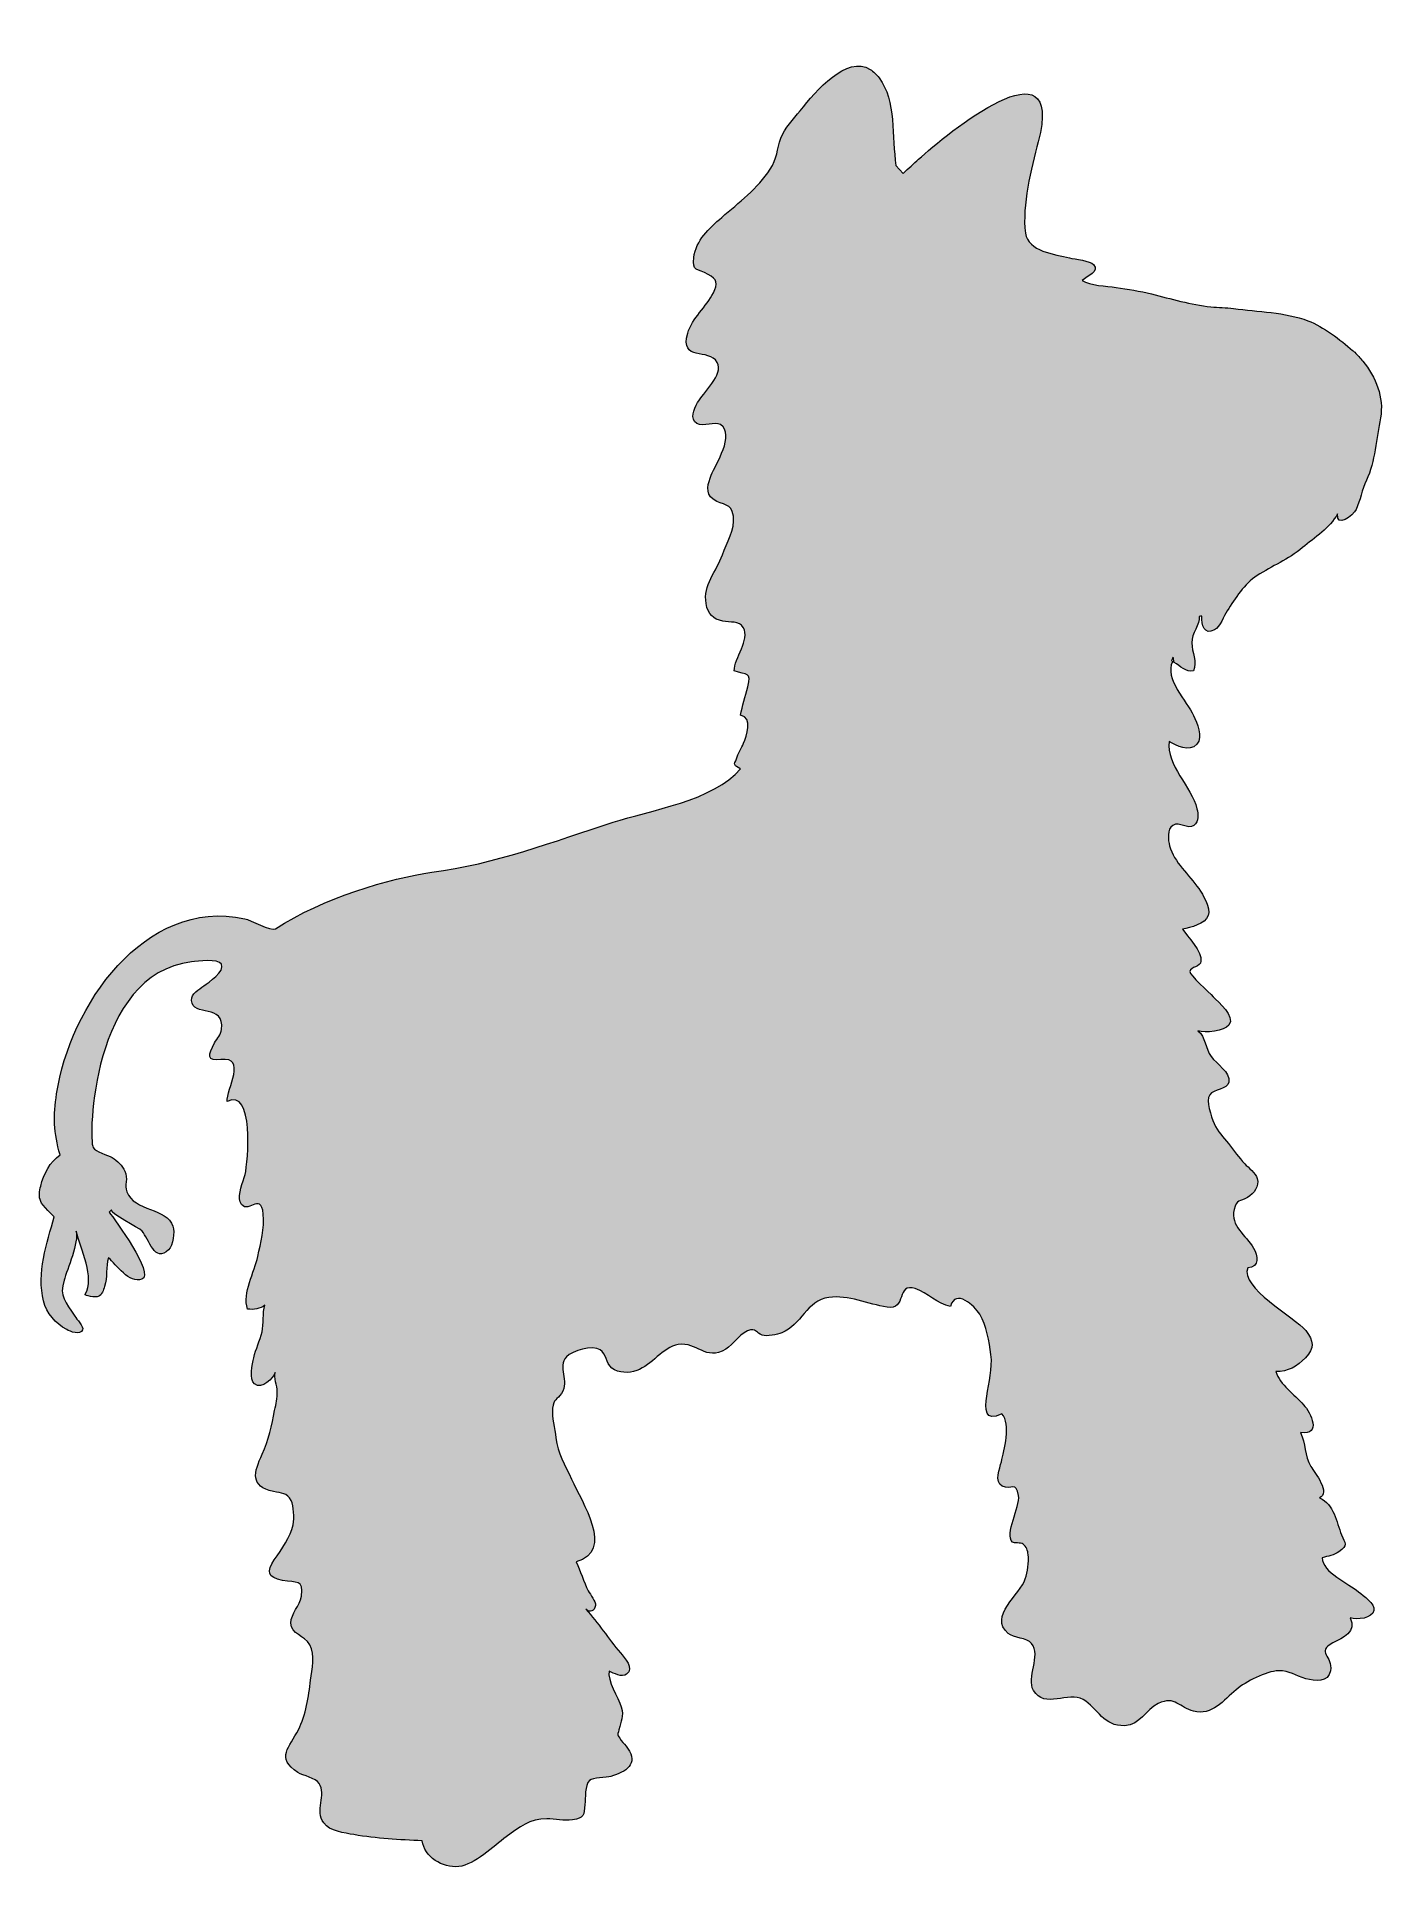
# Model space of a CAD drawing. Header units: inches. Extents: x 0 to 76, y 0 to 103.
import ezdxf

# ---------------------------------------------------------------- set-up
doc = ezdxf.new("R2010")
doc.units = ezdxf.units.IN
doc.header["$MEASUREMENT"] = 0
doc.layers.add('Layer 1', color=7, linetype='Continuous')

msp = doc.modelspace()

# ---------------------------------------------------------------- hatches: boundary and pattern name
at = {"layer": 'Layer 1', "true_color": 0xcc3427}
h = msp.add_hatch(color=22, dxfattribs=at)
h.dxf.hatch_style = 2
edge = h.paths.add_edge_path()
edge.add_spline(control_points=[(74.26, 85.45), (74.22, 85.48), (74.18, 85.52), (74.14, 85.55), (73.46, 86.16), (72.48, 86.9), (71.62, 87.23), (70.34, 87.71), (68.78, 87.75), (67.42, 87.92), (67, 87.98), (66.57, 87.98), (66.14, 88.02), (65, 88.13), (63.89, 88.47), (62.78, 88.75), (62.13, 88.91), (61.45, 89.01), (60.79, 89.11), (60.24, 89.19), (59.33, 89.21), (58.88, 89.51), (59.19, 89.76), (59.86, 90.02), (59.52, 90.4), (59.33, 90.62), (58.46, 90.71), (58.16, 90.78), (57.31, 90.99), (55.82, 91.13), (55.67, 92.18), (55.46, 93.73), (56, 95.82), (56.39, 97.33), (57.93, 103.26), (51.22, 97.79), (49.63, 96.34), (49.37, 96.1), (49.07, 95.84), (48.77, 95.54), (48.77, 95.54), (48.36, 95.99), (48.36, 95.99), (48.12, 97.58), (48.38, 99.66), (47.41, 100.93), (47.25, 101.14), (47.08, 101.3), (46.91, 101.41), (45.57, 102.23), (43.87, 100.22), (42.95, 99.08), (42.58, 98.62), (42.06, 98.09), (41.86, 97.53), (41.65, 96.91), (41.64, 96.37), (41.26, 95.78), (40.55, 94.69), (39.48, 93.9), (38.52, 93.06), (37.81, 92.44), (37.07, 91.77), (36.94, 90.8), (36.83, 90.01), (37.16, 90.17), (37.76, 89.85), (38.27, 89.57), (38.3, 89.33), (38.05, 88.81), (37.66, 88.02), (36.84, 87.38), (36.6, 86.53), (36.15, 84.88), (37.79, 85.72), (38.27, 84.88), (38.65, 84.22), (37.46, 83.14), (37.16, 82.61), (36.94, 82.23), (36.72, 81.69), (37.11, 81.44), (37.48, 81.21), (38.14, 81.58), (38.46, 81.37), (39.29, 80.81), (38.18, 79.14), (37.93, 78.52), (37.75, 78.08), (37.58, 77.49), (38.03, 77.16), (38.6, 76.76), (39.06, 77), (39.18, 76.21), (39.28, 75.44), (38.8, 74.72), (38.56, 74.02), (38.23, 73.09), (37.46, 72.32), (37.64, 71.27), (37.75, 70.67), (38.03, 70.39), (38.58, 70.28), (39, 70.19), (39.51, 70.32), (39.74, 69.92), (40.14, 69.23), (39.22, 68.2), (39.23, 67.48), (39.94, 67.22), (40.22, 67.44), (39.99, 66.58), (39.85, 66.02), (39.69, 65.51), (39.58, 64.97), (40.3, 64.84), (39.91, 63.81), (39.75, 63.39), (39.65, 63.12), (39.42, 62.81), (39.36, 62.52), (39.32, 62.31), (39.16, 62.31), (39.3, 62.12), (39.31, 62.11), (39.58, 61.95), (39.58, 61.95), (38.1, 60.15), (34.4, 59.59), (32.4, 58.94), (29.05, 57.85), (25.7, 56.58), (22.16, 56.11), (19.79, 55.79), (16, 54.65), (13.33, 52.93), (13.08, 52.77), (11.91, 53.42), (11.59, 53.49), (5.91, 54.72), (1.7, 48.49), (0.97, 43.62), (0.78, 42.37), (0.8, 41.41), (1.17, 40.17), (0.59, 39.77), (0.24, 39.08), (0.07, 38.41), (-0.01, 38.11), (-0.04, 37.83), (0.07, 37.53), (0.13, 37.38), (0.83, 36.65), (0.84, 36.67), (0.42, 35.22), (-0.16, 33.45), (0.23, 31.93), (0.4, 31.24), (0.91, 30.64), (1.54, 30.31), (1.74, 30.2), (2.3, 29.96), (2.44, 30.3), (2.51, 30.46), (2.1, 30.91), (2, 31.07), (1.47, 31.85), (1.11, 32.19), (1.39, 33.09), (1.58, 33.71), (2.23, 35.24), (2.08, 35.86), (2.32, 34.88), (3.15, 33.22), (2.58, 32.3), (2.52, 32.21), (3.21, 32.12), (3.32, 32.17), (3.54, 32.27), (3.61, 32.53), (3.68, 32.74), (3.85, 33.26), (3.73, 33.86), (3.9, 34.36), (4.33, 33.96), (5.08, 32.88), (5.78, 33.15), (6.54, 33.45), (4.25, 36.5), (3.94, 36.94), (3.95, 36.94), (4.05, 37.04), (4.06, 37.06), (3.97, 36.85), (5.6, 36.08), (5.8, 35.86), (6.17, 35.44), (6.52, 34.02), (7.29, 34.81), (7.54, 35.07), (7.65, 35.79), (7.54, 36.14), (7.2, 37.19), (5.36, 36.95), (4.93, 38.09), (4.79, 38.44), (5.02, 38.84), (4.83, 39.24), (4.68, 39.56), (4.4, 39.83), (4.1, 40.01), (3.84, 40.17), (3.17, 40.33), (3.03, 40.58), (2.76, 41.06), (2.92, 50.4), (8.59, 51.05), (8.96, 51.09), (10.08, 51.25), (10.27, 50.93), (10.5, 50.53), (9.56, 49.9), (9.29, 49.7), (9.01, 49.5), (8.56, 49.27), (8.59, 48.88), (8.64, 47.94), (10.48, 48.7), (10.28, 47.25), (10.24, 46.94), (10.04, 46.76), (9.89, 46.49), (9.51, 45.81), (9.46, 45.43), (10.24, 45.54), (11.74, 45.75), (10.56, 43.89), (10.6, 43.17), (12.13, 43.98), (11.79, 39.77), (11.61, 39.06), (11.51, 38.65), (11.17, 37.93), (11.34, 37.51), (11.71, 36.64), (12.49, 38.18), (12.64, 36.82), (12.73, 36.04), (12.48, 35.2), (12.33, 34.44), (12.15, 33.56), (11.44, 32.37), (11.75, 31.47), (12.11, 31.41), (12.46, 31.48), (12.73, 31.69), (12.58, 31.23), (12.68, 30.64), (12.57, 30.18), (12.44, 29.67), (12.22, 29.22), (12.1, 28.71), (12.02, 28.4), (11.82, 27.47), (12.14, 27.24), (12.57, 26.91), (13.2, 27.58), (13.31, 27.89), (13.22, 27.63), (13.42, 27.11), (13.43, 26.83), (13.44, 26.43), (13.36, 26.12), (13.28, 25.75), (13.12, 24.9), (12.94, 24.07), (12.58, 23.28), (12.1, 22.24), (11.88, 21.46), (13.21, 21.17), (13.67, 21.08), (13.98, 21.11), (14.21, 20.66), (14.37, 20.36), (14.39, 19.67), (14.32, 19.3), (14.17, 18.59), (13.69, 17.93), (13.26, 17.32), (12.8, 16.66), (12.89, 16.32), (13.73, 16.15), (14.5, 16), (14.94, 16.24), (14.79, 15.27), (14.7, 14.72), (14.2, 14.3), (14.2, 13.75), (14.19, 13.1), (14.97, 13.06), (15.26, 12.53), (15.6, 11.94), (15.38, 11.16), (15.31, 10.53), (15.21, 9.6), (15.04, 8.56), (14.62, 7.73), (14.13, 6.75), (13.31, 6.14), (14.59, 5.32), (14.89, 5.13), (15.6, 5.01), (15.79, 4.7), (16.21, 4.07), (15.55, 3.14), (16.05, 2.48), (16.39, 2), (17.22, 1.9), (17.76, 1.81), (19.03, 1.58), (20.33, 1.53), (21.61, 1.46), (21.73, 0.56), (22.75, -0.09), (23.67, 0.01), (24.57, 0.11), (25.65, 1.16), (26.36, 1.69), (27.09, 2.25), (27.69, 2.7), (28.64, 2.7), (29.13, 2.7), (29.61, 2.57), (30.1, 2.64), (30.75, 2.74), (30.75, 2.92), (30.8, 3.52), (30.83, 3.85), (30.78, 4.61), (31.05, 4.86), (31.24, 5.03), (32, 5.02), (32.26, 5.1), (33.12, 5.35), (33.83, 5.79), (33.21, 6.69), (33.11, 6.85), (32.95, 6.97), (32.85, 7.13), (32.58, 7.53), (32.63, 7.32), (32.72, 7.73), (32.82, 8.23), (33.01, 8.44), (32.85, 9.02), (32.69, 9.55), (32.04, 10.52), (32.17, 11.03), (32.44, 10.92), (32.88, 10.66), (33.15, 10.87), (33.6, 11.2), (33.04, 11.79), (32.8, 12.07), (32.12, 12.87), (31.55, 13.75), (30.85, 14.54), (31.09, 14.29), (31.34, 14.43), (31.39, 14.74), (31.42, 14.98), (31.1, 15.34), (30.99, 15.56), (30.72, 16.1), (30.55, 16.68), (30.3, 17.2), (32.5, 17.8), (30.62, 20.57), (30.04, 21.87), (29.67, 22.7), (29.25, 23.31), (29.16, 24.21), (29.11, 24.75), (28.92, 25.34), (28.97, 25.87), (29.02, 26.43), (29.22, 26.32), (29.48, 26.71), (29.95, 27.41), (29.22, 28.21), (29.75, 28.77), (30.1, 29.12), (31.21, 29.46), (31.66, 29.17), (32.03, 28.93), (31.96, 28.43), (32.32, 28.14), (32.71, 27.84), (33.28, 27.84), (33.72, 28), (34.59, 28.3), (35.17, 29.3), (36.07, 29.46), (37.15, 29.65), (37.59, 28.5), (38.75, 29.2), (39.16, 29.44), (39.67, 30.24), (40.15, 30.29), (40.54, 30.33), (40.45, 30.12), (40.8, 30), (41.08, 29.9), (41.65, 30.03), (41.91, 30.13), (43.02, 30.57), (43.31, 31.94), (44.57, 32.12), (45.69, 32.28), (46.78, 31.74), (47.86, 31.57), (48.99, 31.39), (48.36, 32.98), (49.45, 32.62), (50.15, 32.39), (50.7, 31.73), (51.44, 31.62), (51.72, 32.65), (52.8, 31.64), (53.09, 31.17), (53.47, 30.54), (53.63, 29.61), (53.72, 28.9), (53.82, 28.11), (53.6, 27.33), (53.48, 26.55), (53.38, 25.83), (53.35, 25.07), (54.34, 25.55), (54.87, 24.99), (54.46, 23.48), (54.31, 22.85), (54.22, 22.46), (53.89, 21.73), (54.36, 21.48), (54.87, 21.21), (55.15, 21.79), (55.28, 20.94), (55.38, 20.3), (54.47, 18.76), (54.94, 18.32), (55.05, 18.22), (55.39, 18.32), (55.54, 18.21), (55.73, 18.07), (55.8, 17.83), (55.82, 17.61), (55.87, 17.17), (55.78, 16.63), (55.66, 16.25), (55.39, 15.38), (53.55, 14.12), (54.7, 13.16), (55, 12.91), (55.75, 12.92), (56.01, 12.6), (56.58, 11.91), (55.71, 10.67), (56.12, 9.95), (56.75, 8.86), (58.11, 9.93), (58.92, 9.44), (59.75, 8.93), (60.1, 7.9), (61.26, 7.96), (62.18, 8.01), (62.43, 8.84), (63.17, 9.21), (64.12, 9.67), (64.37, 8.97), (65.16, 8.77), (66.21, 8.5), (66.86, 9.4), (67.56, 9.99), (68.11, 10.45), (69.24, 11.03), (69.97, 11.06), (70.58, 11.08), (70.91, 10.76), (71.49, 10.61), (72.03, 10.46), (72.77, 10.38), (72.89, 11.06), (73.04, 11.9), (72.04, 12.11), (73.03, 12.63), (73.59, 12.91), (74.4, 13.26), (74.01, 14.04), (74.36, 13.9), (75.28, 14.03), (75.34, 14.45), (75.41, 14.85), (74.75, 15.29), (74.48, 15.52), (73.93, 15.97), (72.41, 16.62), (72.43, 17.43), (72.75, 17.53), (73.09, 17.58), (73.37, 17.77), (73.91, 18.14), (73.71, 18.24), (73.52, 18.72), (73.21, 19.45), (73.12, 20.45), (72.27, 20.82), (72.92, 21.08), (72, 22.23), (71.79, 22.58), (71.41, 23.21), (71.51, 23.88), (71.2, 24.5), (72.41, 24.32), (71.78, 25.62), (71.37, 26.07), (70.84, 26.66), (70.05, 27.19), (69.8, 27.94), (70.49, 27.92), (71.01, 28.23), (71.48, 28.72), (71.99, 29.26), (71.95, 29.67), (71.49, 30.25), (70.87, 31.02), (67.74, 32.69), (68.22, 33.79), (68.9, 33.84), (68.81, 34.48), (68.55, 34.91), (68.11, 35.63), (67.22, 36.17), (67.45, 37.08), (67.6, 37.7), (67.75, 37.5), (68.21, 37.77), (68.58, 37.98), (68.87, 38.4), (68.76, 38.83), (68.66, 39.15), (68.26, 39.44), (68.05, 39.66), (67.7, 40.02), (67.45, 40.4), (67.14, 40.8), (66.84, 41.2), (66.52, 41.46), (66.33, 41.93), (66.15, 42.35), (65.84, 43.22), (66.07, 43.56), (66.29, 43.87), (67.07, 43.85), (67.15, 44.27), (67.25, 44.83), (66.45, 45.3), (66.15, 45.71), (65.84, 46.14), (65.83, 46.85), (65.41, 47.16), (65.79, 47.04), (66.91, 47.13), (67.16, 47.49), (67.52, 48.01), (66.55, 48.77), (66.27, 49.09), (66.07, 49.31), (64.91, 50.33), (64.95, 50.51), (65.01, 50.79), (65.54, 50.76), (65.58, 51.1), (65.65, 51.58), (64.82, 52.54), (64.53, 52.9), (64.98, 53), (65.83, 53.19), (65.99, 53.67), (66.14, 54.12), (65.69, 54.84), (65.45, 55.19), (64.92, 55.98), (64.05, 56.66), (63.81, 57.61), (63.72, 57.93), (63.65, 58.55), (63.99, 58.76), (64.37, 59), (64.81, 58.5), (65.18, 58.76), (65.48, 58.98), (65.42, 59.39), (65.35, 59.7), (65.06, 60.94), (63.61, 62.15), (63.78, 63.49), (64.19, 63.26), (64.91, 62.86), (65.34, 63.34), (65.72, 63.77), (65.35, 64.54), (65.16, 64.96), (64.8, 65.72), (63.47, 67.09), (63.98, 67.98), (63.99, 67.98), (63.99, 67.98), (63.99, 67.98), (63.99, 67.98), (63.92, 68.07), (63.92, 68.07), (63.93, 68.09), (63.94, 68.12), (63.95, 68.14), (63.96, 68.16), (63.97, 68.18), (63.98, 68.2), (63.99, 68.21), (63.99, 68.23), (64, 68.24), (64, 68.24), (64.07, 67.94), (64.07, 67.94), (64.41, 67.78), (64.73, 67.36), (65.16, 67.48), (65.38, 67.98), (65.06, 68.54), (65.06, 69.05), (65.05, 69.61), (65.52, 70.09), (65.48, 70.55), (65.53, 70.57), (65.58, 70.57), (65.63, 70.56), (65.6, 70.09), (65.74, 69.46), (66.35, 69.79), (66.65, 69.96), (66.88, 70.58), (67.06, 70.86), (67.51, 71.57), (68.03, 72.39), (68.75, 72.86), (69.6, 73.4), (70.5, 73.75), (71.31, 74.43), (72.01, 75.01), (72.85, 75.53), (73.29, 76.34), (73.18, 75.49), (74.18, 76.24), (74.34, 76.59), (74.57, 77.11), (74.67, 77.68), (74.92, 78.23), (75.41, 79.28), (75.48, 80.61), (75.71, 81.75), (75.93, 82.9), (75.44, 84.06), (74.72, 84.95), (74.58, 85.13), (74.42, 85.29), (74.26, 85.45)], knot_values=[0, 0, 0, 0, 1, 1, 1, 2, 2, 2, 3, 3, 3, 4, 4, 4, 5, 5, 5, 6, 6, 6, 7, 7, 7, 8, 8, 8, 9, 9, 9, 10, 10, 10, 11, 11, 11, 12, 12, 12, 13, 13, 13, 14, 14, 14, 15, 15, 15, 16, 16, 16, 17, 17, 17, 18, 18, 18, 19, 19, 19, 20, 20, 20, 21, 21, 21, 22, 22, 22, 23, 23, 23, 24, 24, 24, 25, 25, 25, 26, 26, 26, 27, 27, 27, 28, 28, 28, 29, 29, 29, 30, 30, 30, 31, 31, 31, 32, 32, 32, 33, 33, 33, 34, 34, 34, 35, 35, 35, 36, 36, 36, 37, 37, 37, 38, 38, 38, 39, 39, 39, 40, 40, 40, 41, 41, 41, 42, 42, 42, 43, 43, 43, 44, 44, 44, 45, 45, 45, 46, 46, 46, 47, 47, 47, 48, 48, 48, 49, 49, 49, 50, 50, 50, 51, 51, 51, 52, 52, 52, 53, 53, 53, 54, 54, 54, 55, 55, 55, 56, 56, 56, 57, 57, 57, 58, 58, 58, 59, 59, 59, 60, 60, 60, 61, 61, 61, 62, 62, 62, 63, 63, 63, 64, 64, 64, 65, 65, 65, 66, 66, 66, 67, 67, 67, 68, 68, 68, 69, 69, 69, 70, 70, 70, 71, 71, 71, 72, 72, 72, 73, 73, 73, 74, 74, 74, 75, 75, 75, 76, 76, 76, 77, 77, 77, 78, 78, 78, 79, 79, 79, 80, 80, 80, 81, 81, 81, 82, 82, 82, 83, 83, 83, 84, 84, 84, 85, 85, 85, 86, 86, 86, 87, 87, 87, 88, 88, 88, 89, 89, 89, 90, 90, 90, 91, 91, 91, 92, 92, 92, 93, 93, 93, 94, 94, 94, 95, 95, 95, 96, 96, 96, 97, 97, 97, 98, 98, 98, 99, 99, 99, 100, 100, 100, 101, 101, 101, 102, 102, 102, 103, 103, 103, 104, 104, 104, 105, 105, 105, 106, 106, 106, 107, 107, 107, 108, 108, 108, 109, 109, 109, 110, 110, 110, 111, 111, 111, 112, 112, 112, 113, 113, 113, 114, 114, 114, 115, 115, 115, 116, 116, 116, 117, 117, 117, 118, 118, 118, 119, 119, 119, 120, 120, 120, 121, 121, 121, 122, 122, 122, 123, 123, 123, 124, 124, 124, 125, 125, 125, 126, 126, 126, 127, 127, 127, 128, 128, 128, 129, 129, 129, 130, 130, 130, 131, 131, 131, 132, 132, 132, 133, 133, 133, 134, 134, 134, 135, 135, 135, 136, 136, 136, 137, 137, 137, 138, 138, 138, 139, 139, 139, 140, 140, 140, 141, 141, 141, 142, 142, 142, 143, 143, 143, 144, 144, 144, 145, 145, 145, 146, 146, 146, 147, 147, 147, 148, 148, 148, 149, 149, 149, 150, 150, 150, 151, 151, 151, 152, 152, 152, 153, 153, 153, 154, 154, 154, 155, 155, 155, 156, 156, 156, 157, 157, 157, 158, 158, 158, 159, 159, 159, 160, 160, 160, 161, 161, 161, 162, 162, 162, 163, 163, 163, 164, 164, 164, 165, 165, 165, 166, 166, 166, 167, 167, 167, 168, 168, 168, 169, 169, 169, 170, 170, 170, 171, 171, 171, 172, 172, 172, 173, 173, 173, 174, 174, 174, 175, 175, 175, 176, 176, 176, 177, 177, 177, 178, 178, 178, 179, 179, 179, 180, 180, 180, 181, 181, 181, 182, 182, 182, 183, 183, 183, 184, 184, 184, 185, 185, 185, 186, 186, 186, 187, 187, 187, 188, 188, 188, 189, 189, 189, 190, 190, 190, 191, 191, 191, 192, 192, 192, 193, 193, 193, 194, 194, 194, 195, 195, 195, 196, 196, 196, 197, 197, 197, 198, 198, 198, 199, 199, 199, 200, 200, 200, 201, 201, 201, 202, 202, 202, 203, 203, 203, 204, 204, 204, 205, 205, 205, 206, 206, 206, 207, 207, 207, 208, 208, 208, 209, 209, 209, 210, 210, 210, 211, 211, 211, 212, 212, 212, 213, 213, 213, 214, 214, 214, 215, 215, 215, 216, 216, 216, 217, 217, 217, 218, 218, 218, 219, 219, 219, 220, 220, 220, 221, 221, 221, 222, 222, 222, 223, 223, 223, 224, 224, 224, 225, 225, 225, 225], degree=3, periodic=1)

# ---------------------------------------------------------------- linework, layer by layer
at = {"layer": 'Layer 1', "lineweight": 0}
msp.add_open_spline([(74.26, 85.45), (74.22, 85.48), (74.18, 85.52), (74.14, 85.55), (73.46, 86.16), (72.48, 86.9), (71.62, 87.23), (70.34, 87.71), (68.78, 87.75), (67.42, 87.92), (67, 87.98), (66.57, 87.98), (66.14, 88.02), (65, 88.13), (63.89, 88.47), (62.78, 88.75), (62.13, 88.91), (61.45, 89.01), (60.79, 89.11), (60.24, 89.19), (59.33, 89.21), (58.88, 89.51), (59.19, 89.76), (59.86, 90.02), (59.52, 90.4), (59.33, 90.62), (58.46, 90.71), (58.16, 90.78), (57.31, 90.99), (55.82, 91.13), (55.67, 92.18), (55.46, 93.73), (56, 95.82), (56.39, 97.33), (57.93, 103.26), (51.22, 97.79), (49.63, 96.34), (49.37, 96.1), (49.07, 95.84), (48.77, 95.54), (48.77, 95.54), (48.36, 95.99), (48.36, 95.99), (48.12, 97.58), (48.38, 99.66), (47.41, 100.93), (47.25, 101.14), (47.08, 101.3), (46.91, 101.41), (45.57, 102.23), (43.87, 100.22), (42.95, 99.08), (42.58, 98.62), (42.06, 98.09), (41.86, 97.53), (41.65, 96.91), (41.64, 96.37), (41.26, 95.78), (40.55, 94.69), (39.48, 93.9), (38.52, 93.06), (37.81, 92.44), (37.07, 91.77), (36.94, 90.8), (36.83, 90.01), (37.16, 90.17), (37.76, 89.85), (38.27, 89.57), (38.3, 89.33), (38.05, 88.81), (37.66, 88.02), (36.84, 87.38), (36.6, 86.53), (36.15, 84.88), (37.79, 85.72), (38.27, 84.88), (38.65, 84.22), (37.46, 83.14), (37.16, 82.61), (36.94, 82.23), (36.72, 81.69), (37.11, 81.44), (37.48, 81.21), (38.14, 81.58), (38.46, 81.37), (39.29, 80.81), (38.18, 79.14), (37.93, 78.52), (37.75, 78.08), (37.58, 77.49), (38.03, 77.16), (38.6, 76.76), (39.06, 77), (39.18, 76.21), (39.28, 75.44), (38.8, 74.72), (38.56, 74.02), (38.23, 73.09), (37.46, 72.32), (37.64, 71.27), (37.75, 70.67), (38.03, 70.39), (38.58, 70.28), (39, 70.19), (39.51, 70.32), (39.74, 69.92), (40.14, 69.23), (39.22, 68.2), (39.23, 67.48), (39.94, 67.22), (40.22, 67.44), (39.99, 66.58), (39.85, 66.02), (39.69, 65.51), (39.58, 64.97), (40.3, 64.84), (39.91, 63.81), (39.75, 63.39), (39.65, 63.12), (39.42, 62.81), (39.36, 62.52), (39.32, 62.31), (39.16, 62.31), (39.3, 62.12), (39.31, 62.11), (39.58, 61.95), (39.58, 61.95), (38.1, 60.15), (34.4, 59.59), (32.4, 58.94), (29.05, 57.85), (25.7, 56.58), (22.16, 56.11), (19.79, 55.79), (16, 54.65), (13.33, 52.93), (13.08, 52.77), (11.91, 53.42), (11.59, 53.49), (5.91, 54.72), (1.7, 48.49), (0.97, 43.62), (0.78, 42.37), (0.8, 41.41), (1.17, 40.17), (0.59, 39.77), (0.24, 39.08), (0.07, 38.41), (-0.01, 38.11), (-0.04, 37.83), (0.07, 37.53), (0.13, 37.38), (0.83, 36.65), (0.84, 36.67), (0.42, 35.22), (-0.16, 33.45), (0.23, 31.93), (0.4, 31.24), (0.91, 30.64), (1.54, 30.31), (1.74, 30.2), (2.3, 29.96), (2.44, 30.3), (2.51, 30.46), (2.1, 30.91), (2, 31.07), (1.47, 31.85), (1.11, 32.19), (1.39, 33.09), (1.58, 33.71), (2.23, 35.24), (2.08, 35.86), (2.32, 34.88), (3.15, 33.22), (2.58, 32.3), (2.52, 32.21), (3.21, 32.12), (3.32, 32.17), (3.54, 32.27), (3.61, 32.53), (3.68, 32.74), (3.85, 33.26), (3.73, 33.86), (3.9, 34.36), (4.33, 33.96), (5.08, 32.88), (5.78, 33.15), (6.54, 33.45), (4.25, 36.5), (3.94, 36.94), (3.95, 36.94), (4.05, 37.04), (4.06, 37.06), (3.97, 36.85), (5.6, 36.08), (5.8, 35.86), (6.17, 35.44), (6.52, 34.02), (7.29, 34.81), (7.54, 35.07), (7.65, 35.79), (7.54, 36.14), (7.2, 37.19), (5.36, 36.95), (4.93, 38.09), (4.79, 38.44), (5.02, 38.84), (4.83, 39.24), (4.68, 39.56), (4.4, 39.83), (4.1, 40.01), (3.84, 40.17), (3.17, 40.33), (3.03, 40.58), (2.76, 41.06), (2.92, 50.4), (8.59, 51.05), (8.96, 51.09), (10.08, 51.25), (10.27, 50.93), (10.5, 50.53), (9.56, 49.9), (9.29, 49.7), (9.01, 49.5), (8.56, 49.27), (8.59, 48.88), (8.64, 47.94), (10.48, 48.7), (10.28, 47.25), (10.24, 46.94), (10.04, 46.76), (9.89, 46.49), (9.51, 45.81), (9.46, 45.43), (10.24, 45.54), (11.74, 45.75), (10.56, 43.89), (10.6, 43.17), (12.13, 43.98), (11.79, 39.77), (11.61, 39.06), (11.51, 38.65), (11.17, 37.93), (11.34, 37.51), (11.71, 36.64), (12.49, 38.18), (12.64, 36.82), (12.73, 36.04), (12.48, 35.2), (12.33, 34.44), (12.15, 33.56), (11.44, 32.37), (11.75, 31.47), (12.11, 31.41), (12.46, 31.48), (12.73, 31.69), (12.58, 31.23), (12.68, 30.64), (12.57, 30.18), (12.44, 29.67), (12.22, 29.22), (12.1, 28.71), (12.02, 28.4), (11.82, 27.47), (12.14, 27.24), (12.57, 26.91), (13.2, 27.58), (13.31, 27.89), (13.22, 27.63), (13.42, 27.11), (13.43, 26.83), (13.44, 26.43), (13.36, 26.12), (13.28, 25.75), (13.12, 24.9), (12.94, 24.07), (12.58, 23.28), (12.1, 22.24), (11.88, 21.46), (13.21, 21.17), (13.67, 21.08), (13.98, 21.11), (14.21, 20.66), (14.37, 20.36), (14.39, 19.67), (14.32, 19.3), (14.17, 18.59), (13.69, 17.93), (13.26, 17.32), (12.8, 16.66), (12.89, 16.32), (13.73, 16.15), (14.5, 16), (14.94, 16.24), (14.79, 15.27), (14.7, 14.72), (14.2, 14.3), (14.2, 13.75), (14.19, 13.1), (14.97, 13.06), (15.26, 12.53), (15.6, 11.94), (15.38, 11.16), (15.31, 10.53), (15.21, 9.6), (15.04, 8.56), (14.62, 7.73), (14.13, 6.75), (13.31, 6.14), (14.59, 5.32), (14.89, 5.13), (15.6, 5.01), (15.79, 4.7), (16.21, 4.07), (15.55, 3.14), (16.05, 2.48), (16.39, 2), (17.22, 1.9), (17.76, 1.81), (19.03, 1.58), (20.33, 1.53), (21.61, 1.46), (21.73, 0.56), (22.75, -0.09), (23.67, 0.01), (24.57, 0.11), (25.65, 1.16), (26.36, 1.69), (27.09, 2.25), (27.69, 2.7), (28.64, 2.7), (29.13, 2.7), (29.61, 2.57), (30.1, 2.64), (30.75, 2.74), (30.75, 2.92), (30.8, 3.52), (30.83, 3.85), (30.78, 4.61), (31.05, 4.86), (31.24, 5.03), (32, 5.02), (32.26, 5.1), (33.12, 5.35), (33.83, 5.79), (33.21, 6.69), (33.11, 6.85), (32.95, 6.97), (32.85, 7.13), (32.58, 7.53), (32.63, 7.32), (32.72, 7.73), (32.82, 8.23), (33.01, 8.44), (32.85, 9.02), (32.69, 9.55), (32.04, 10.52), (32.17, 11.03), (32.44, 10.92), (32.88, 10.66), (33.15, 10.87), (33.6, 11.2), (33.04, 11.79), (32.8, 12.07), (32.12, 12.87), (31.55, 13.75), (30.85, 14.54), (31.09, 14.29), (31.34, 14.43), (31.39, 14.74), (31.42, 14.98), (31.1, 15.34), (30.99, 15.56), (30.72, 16.1), (30.55, 16.68), (30.3, 17.2), (32.5, 17.8), (30.62, 20.57), (30.04, 21.87), (29.67, 22.7), (29.25, 23.31), (29.16, 24.21), (29.11, 24.75), (28.92, 25.34), (28.97, 25.87), (29.02, 26.43), (29.22, 26.32), (29.48, 26.71), (29.95, 27.41), (29.22, 28.21), (29.75, 28.77), (30.1, 29.12), (31.21, 29.46), (31.66, 29.17), (32.03, 28.93), (31.96, 28.43), (32.32, 28.14), (32.71, 27.84), (33.28, 27.84), (33.72, 28), (34.59, 28.3), (35.17, 29.3), (36.07, 29.46), (37.15, 29.65), (37.59, 28.5), (38.75, 29.2), (39.16, 29.44), (39.67, 30.24), (40.15, 30.29), (40.54, 30.33), (40.45, 30.12), (40.8, 30), (41.08, 29.9), (41.65, 30.03), (41.91, 30.13), (43.02, 30.57), (43.31, 31.94), (44.57, 32.12), (45.69, 32.28), (46.78, 31.74), (47.86, 31.57), (48.99, 31.39), (48.36, 32.98), (49.45, 32.62), (50.15, 32.39), (50.7, 31.73), (51.44, 31.62), (51.72, 32.65), (52.8, 31.64), (53.09, 31.17), (53.47, 30.54), (53.63, 29.61), (53.72, 28.9), (53.82, 28.11), (53.6, 27.33), (53.48, 26.55), (53.38, 25.83), (53.35, 25.07), (54.34, 25.55), (54.87, 24.99), (54.46, 23.48), (54.31, 22.85), (54.22, 22.46), (53.89, 21.73), (54.36, 21.48), (54.87, 21.21), (55.15, 21.79), (55.28, 20.94), (55.38, 20.3), (54.47, 18.76), (54.94, 18.32), (55.05, 18.22), (55.39, 18.32), (55.54, 18.21), (55.73, 18.07), (55.8, 17.83), (55.82, 17.61), (55.87, 17.17), (55.78, 16.63), (55.66, 16.25), (55.39, 15.38), (53.55, 14.12), (54.7, 13.16), (55, 12.91), (55.75, 12.92), (56.01, 12.6), (56.58, 11.91), (55.71, 10.67), (56.12, 9.95), (56.75, 8.86), (58.11, 9.93), (58.92, 9.44), (59.75, 8.93), (60.1, 7.9), (61.26, 7.96), (62.18, 8.01), (62.43, 8.84), (63.17, 9.21), (64.12, 9.67), (64.37, 8.97), (65.16, 8.77), (66.21, 8.5), (66.86, 9.4), (67.56, 9.99), (68.11, 10.45), (69.24, 11.03), (69.97, 11.06), (70.58, 11.08), (70.91, 10.76), (71.49, 10.61), (72.03, 10.46), (72.77, 10.38), (72.89, 11.06), (73.04, 11.9), (72.04, 12.11), (73.03, 12.63), (73.59, 12.91), (74.4, 13.26), (74.01, 14.04), (74.36, 13.9), (75.28, 14.03), (75.34, 14.45), (75.41, 14.85), (74.75, 15.29), (74.48, 15.52), (73.93, 15.97), (72.41, 16.62), (72.43, 17.43), (72.75, 17.53), (73.09, 17.58), (73.37, 17.77), (73.91, 18.14), (73.71, 18.24), (73.52, 18.72), (73.21, 19.45), (73.12, 20.45), (72.27, 20.82), (72.92, 21.08), (72, 22.23), (71.79, 22.58), (71.41, 23.21), (71.51, 23.88), (71.2, 24.5), (72.41, 24.32), (71.78, 25.62), (71.37, 26.07), (70.84, 26.66), (70.05, 27.19), (69.8, 27.94), (70.49, 27.92), (71.01, 28.23), (71.48, 28.72), (71.99, 29.26), (71.95, 29.67), (71.49, 30.25), (70.87, 31.02), (67.74, 32.69), (68.22, 33.79), (68.9, 33.84), (68.81, 34.48), (68.55, 34.91), (68.11, 35.63), (67.22, 36.17), (67.45, 37.08), (67.6, 37.7), (67.75, 37.5), (68.21, 37.77), (68.58, 37.98), (68.87, 38.4), (68.76, 38.83), (68.66, 39.15), (68.26, 39.44), (68.05, 39.66), (67.7, 40.02), (67.45, 40.4), (67.14, 40.8), (66.84, 41.2), (66.52, 41.46), (66.33, 41.93), (66.15, 42.35), (65.84, 43.22), (66.07, 43.56), (66.29, 43.87), (67.07, 43.85), (67.15, 44.27), (67.25, 44.83), (66.45, 45.3), (66.15, 45.71), (65.84, 46.14), (65.83, 46.85), (65.41, 47.16), (65.79, 47.04), (66.91, 47.13), (67.16, 47.49), (67.52, 48.01), (66.55, 48.77), (66.27, 49.09), (66.07, 49.31), (64.91, 50.33), (64.95, 50.51), (65.01, 50.79), (65.54, 50.76), (65.58, 51.1), (65.65, 51.58), (64.82, 52.54), (64.53, 52.9), (64.98, 53), (65.83, 53.19), (65.99, 53.67), (66.14, 54.12), (65.69, 54.84), (65.45, 55.19), (64.92, 55.98), (64.05, 56.66), (63.81, 57.61), (63.72, 57.93), (63.65, 58.55), (63.99, 58.76), (64.37, 59), (64.81, 58.5), (65.18, 58.76), (65.48, 58.98), (65.42, 59.39), (65.35, 59.7), (65.06, 60.94), (63.61, 62.15), (63.78, 63.49), (64.19, 63.26), (64.91, 62.86), (65.34, 63.34), (65.72, 63.77), (65.35, 64.54), (65.16, 64.96), (64.8, 65.72), (63.47, 67.09), (63.98, 67.98), (63.99, 67.98), (63.99, 67.98), (63.99, 67.98), (63.99, 67.98), (63.92, 68.07), (63.92, 68.07), (63.93, 68.09), (63.94, 68.12), (63.95, 68.14), (63.96, 68.16), (63.97, 68.18), (63.98, 68.2), (63.99, 68.21), (63.99, 68.23), (64, 68.24), (64, 68.24), (64.07, 67.94), (64.07, 67.94), (64.41, 67.78), (64.73, 67.36), (65.16, 67.48), (65.38, 67.98), (65.06, 68.54), (65.06, 69.05), (65.05, 69.61), (65.52, 70.09), (65.48, 70.55), (65.53, 70.57), (65.58, 70.57), (65.63, 70.56), (65.6, 70.09), (65.74, 69.46), (66.35, 69.79), (66.65, 69.96), (66.88, 70.58), (67.06, 70.86), (67.51, 71.57), (68.03, 72.39), (68.75, 72.86), (69.6, 73.4), (70.5, 73.75), (71.31, 74.43), (72.01, 75.01), (72.85, 75.53), (73.29, 76.34), (73.18, 75.49), (74.18, 76.24), (74.34, 76.59), (74.57, 77.11), (74.67, 77.68), (74.92, 78.23), (75.41, 79.28), (75.48, 80.61), (75.71, 81.75), (75.93, 82.9), (75.44, 84.06), (74.72, 84.95), (74.58, 85.13), (74.42, 85.29), (74.26, 85.45)], degree=3, knots=[0, 0, 0, 0, 1, 1, 1, 2, 2, 2, 3, 3, 3, 4, 4, 4, 5, 5, 5, 6, 6, 6, 7, 7, 7, 8, 8, 8, 9, 9, 9, 10, 10, 10, 11, 11, 11, 12, 12, 12, 13, 13, 13, 14, 14, 14, 15, 15, 15, 16, 16, 16, 17, 17, 17, 18, 18, 18, 19, 19, 19, 20, 20, 20, 21, 21, 21, 22, 22, 22, 23, 23, 23, 24, 24, 24, 25, 25, 25, 26, 26, 26, 27, 27, 27, 28, 28, 28, 29, 29, 29, 30, 30, 30, 31, 31, 31, 32, 32, 32, 33, 33, 33, 34, 34, 34, 35, 35, 35, 36, 36, 36, 37, 37, 37, 38, 38, 38, 39, 39, 39, 40, 40, 40, 41, 41, 41, 42, 42, 42, 43, 43, 43, 44, 44, 44, 45, 45, 45, 46, 46, 46, 47, 47, 47, 48, 48, 48, 49, 49, 49, 50, 50, 50, 51, 51, 51, 52, 52, 52, 53, 53, 53, 54, 54, 54, 55, 55, 55, 56, 56, 56, 57, 57, 57, 58, 58, 58, 59, 59, 59, 60, 60, 60, 61, 61, 61, 62, 62, 62, 63, 63, 63, 64, 64, 64, 65, 65, 65, 66, 66, 66, 67, 67, 67, 68, 68, 68, 69, 69, 69, 70, 70, 70, 71, 71, 71, 72, 72, 72, 73, 73, 73, 74, 74, 74, 75, 75, 75, 76, 76, 76, 77, 77, 77, 78, 78, 78, 79, 79, 79, 80, 80, 80, 81, 81, 81, 82, 82, 82, 83, 83, 83, 84, 84, 84, 85, 85, 85, 86, 86, 86, 87, 87, 87, 88, 88, 88, 89, 89, 89, 90, 90, 90, 91, 91, 91, 92, 92, 92, 93, 93, 93, 94, 94, 94, 95, 95, 95, 96, 96, 96, 97, 97, 97, 98, 98, 98, 99, 99, 99, 100, 100, 100, 101, 101, 101, 102, 102, 102, 103, 103, 103, 104, 104, 104, 105, 105, 105, 106, 106, 106, 107, 107, 107, 108, 108, 108, 109, 109, 109, 110, 110, 110, 111, 111, 111, 112, 112, 112, 113, 113, 113, 114, 114, 114, 115, 115, 115, 116, 116, 116, 117, 117, 117, 118, 118, 118, 119, 119, 119, 120, 120, 120, 121, 121, 121, 122, 122, 122, 123, 123, 123, 124, 124, 124, 125, 125, 125, 126, 126, 126, 127, 127, 127, 128, 128, 128, 129, 129, 129, 130, 130, 130, 131, 131, 131, 132, 132, 132, 133, 133, 133, 134, 134, 134, 135, 135, 135, 136, 136, 136, 137, 137, 137, 138, 138, 138, 139, 139, 139, 140, 140, 140, 141, 141, 141, 142, 142, 142, 143, 143, 143, 144, 144, 144, 145, 145, 145, 146, 146, 146, 147, 147, 147, 148, 148, 148, 149, 149, 149, 150, 150, 150, 151, 151, 151, 152, 152, 152, 153, 153, 153, 154, 154, 154, 155, 155, 155, 156, 156, 156, 157, 157, 157, 158, 158, 158, 159, 159, 159, 160, 160, 160, 161, 161, 161, 162, 162, 162, 163, 163, 163, 164, 164, 164, 165, 165, 165, 166, 166, 166, 167, 167, 167, 168, 168, 168, 169, 169, 169, 170, 170, 170, 171, 171, 171, 172, 172, 172, 173, 173, 173, 174, 174, 174, 175, 175, 175, 176, 176, 176, 177, 177, 177, 178, 178, 178, 179, 179, 179, 180, 180, 180, 181, 181, 181, 182, 182, 182, 183, 183, 183, 184, 184, 184, 185, 185, 185, 186, 186, 186, 187, 187, 187, 188, 188, 188, 189, 189, 189, 190, 190, 190, 191, 191, 191, 192, 192, 192, 193, 193, 193, 194, 194, 194, 195, 195, 195, 196, 196, 196, 197, 197, 197, 198, 198, 198, 199, 199, 199, 200, 200, 200, 201, 201, 201, 202, 202, 202, 203, 203, 203, 204, 204, 204, 205, 205, 205, 206, 206, 206, 207, 207, 207, 208, 208, 208, 209, 209, 209, 210, 210, 210, 211, 211, 211, 212, 212, 212, 213, 213, 213, 214, 214, 214, 215, 215, 215, 216, 216, 216, 217, 217, 217, 218, 218, 218, 219, 219, 219, 220, 220, 220, 221, 221, 221, 222, 222, 222, 223, 223, 223, 224, 224, 224, 225, 225, 225, 225], dxfattribs=at)

doc.saveas('drawing.dxf')
